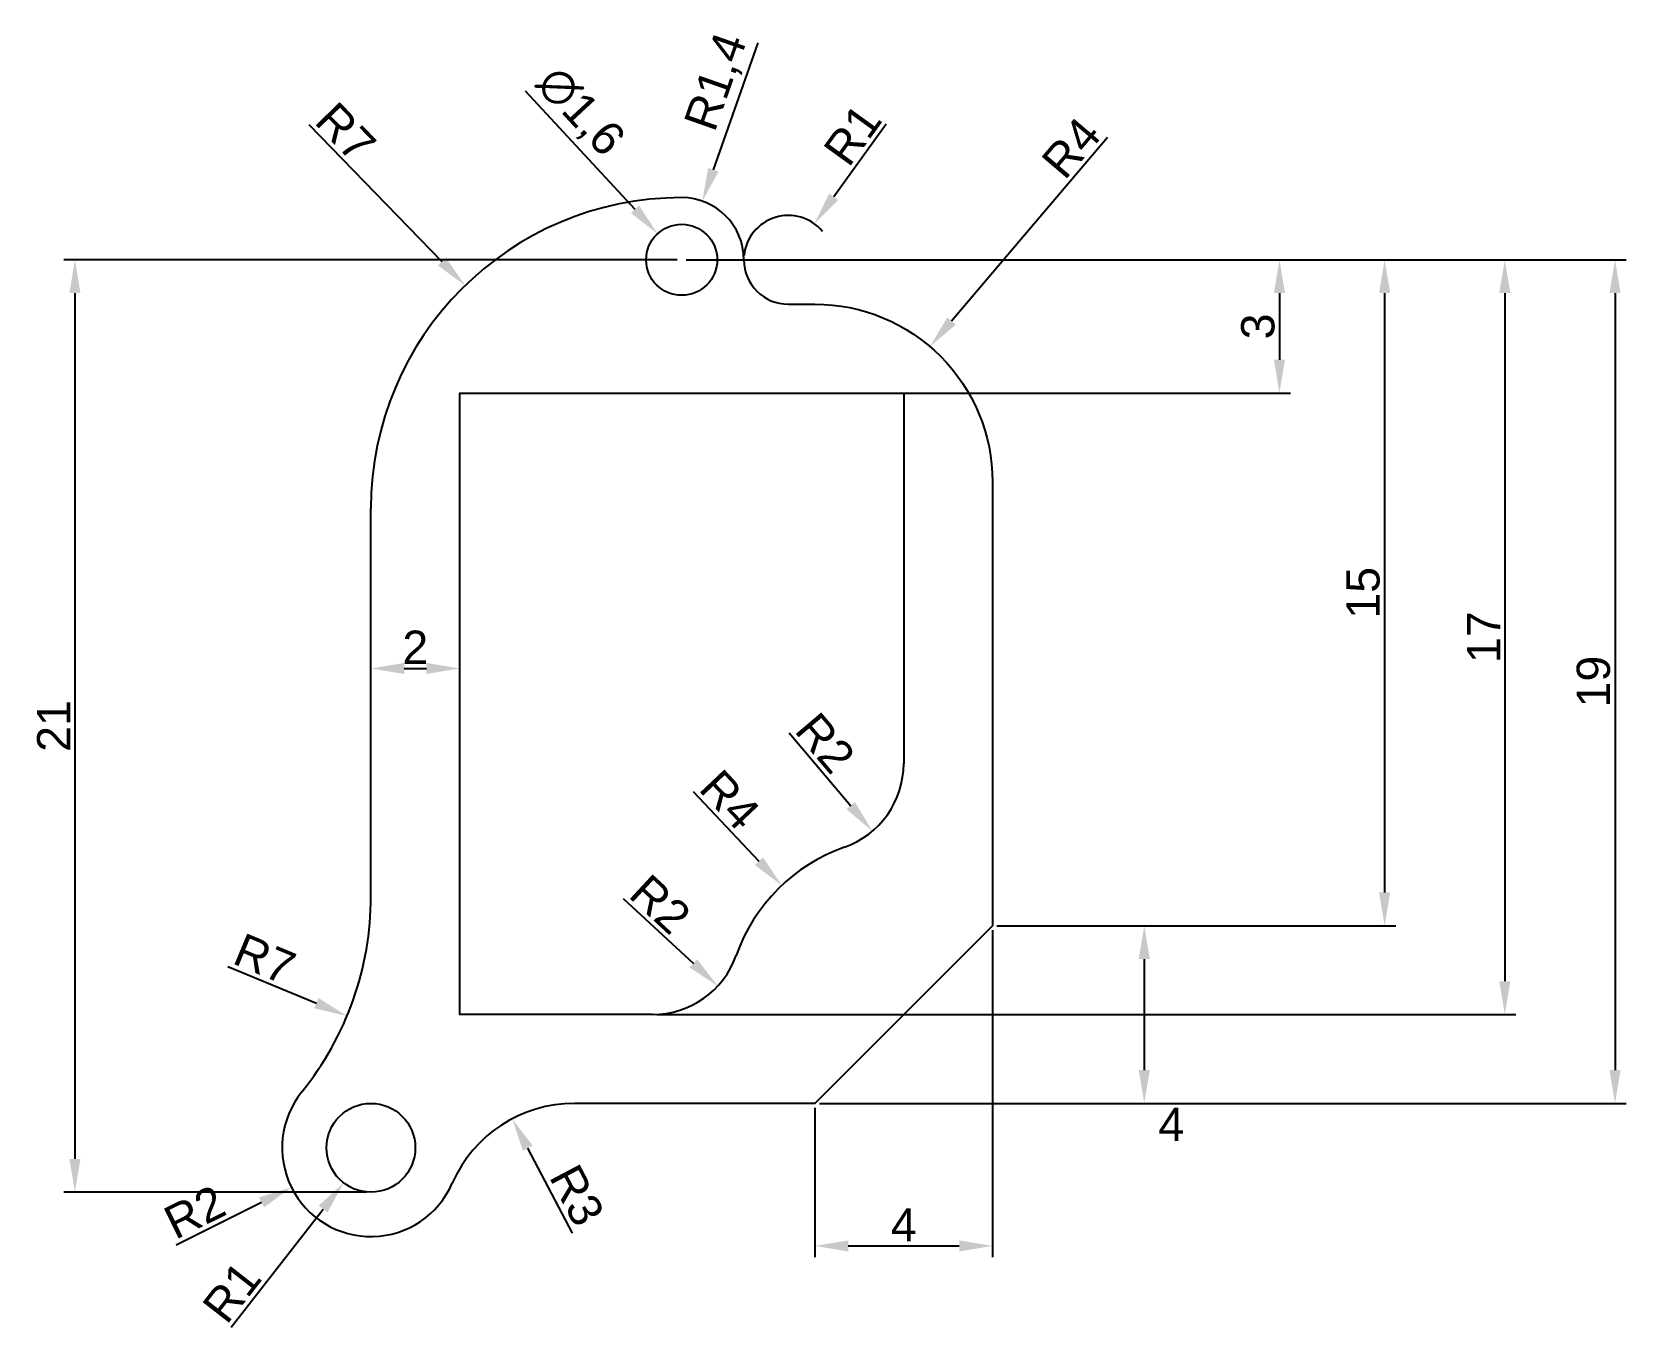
# Model space of a CAD drawing. Header units: millimetres. Extents: x 3131.8 to 3167.8, y 1865.9 to 1895.1.
import ezdxf

# ---------------------------------------------------------------- set-up
doc = ezdxf.new("R2010")
doc.units = ezdxf.units.MM
doc.styles.get("Standard").update_dxf_attribs({"font": 'arial.ttf'})
doc.dimstyles.new('ISO-25', dxfattribs={"dimtxt": 0.75, "dimasz": 0.75, "dimexe": 0.25, "dimexo": 0.1, "dimgap": 0.1, "dimtad": 1, "dimtxsty": 'Standard', "dimcen": 2.5, "dimadec": 0, "dimazin": 0, "dimtfac": 1, "dimtmove": 0, "dimatfit": 3, "dimfxl": 1, "dimarcsym": 0})

# ---------------------------------------------------------------- blocks, each defined once
blk = doc.blocks.new('*D2')
at = {"color": 0, "lineweight": -2, "transparency": 16777216}
for p, q in [((3146.583, 1889.938), (3160.196, 1889.938)), ((3159.946, 1889.188), (3159.946, 1887.688)), ((3146.583, 1886.938), (3160.196, 1886.938))]:
    blk.add_line(p, q, dxfattribs=at)
at = {"color": 0, "transparency": 16777216}
for points in [[(3159.821, 1889.188), (3160.071, 1889.188), (3159.946, 1889.938)], [(3159.821, 1887.688), (3160.071, 1887.688), (3159.946, 1886.938)]]:
    blk.add_solid(points, dxfattribs=at)
at = {"layer": 'Defpoints', "color": 0, "transparency": 16777216}
for p in [(3146.483, 1889.938), (3146.483, 1886.938), (3159.946, 1886.938)]:
    blk.add_point(p, dxfattribs=at)
at = {"color": 0, "transparency": 16777216, "insert": (3159.463, 1888.438), "char_height": 0.75, "attachment_point": 5, "rotation": 90}
blk.add_mtext('3', dxfattribs=at)
blk = doc.blocks.new('*D3')
at = {"color": 0, "lineweight": -2, "transparency": 16777216}
for p, q in [((3146.583, 1889.938), (3162.565, 1889.938)), ((3162.315, 1889.188), (3162.315, 1875.688)), ((3153.583, 1874.938), (3162.565, 1874.938))]:
    blk.add_line(p, q, dxfattribs=at)
at = {"color": 0, "transparency": 16777216}
for points in [[(3162.19, 1889.188), (3162.44, 1889.188), (3162.315, 1889.938)], [(3162.19, 1875.688), (3162.44, 1875.688), (3162.315, 1874.938)]]:
    blk.add_solid(points, dxfattribs=at)
at = {"layer": 'Defpoints', "color": 0, "transparency": 16777216}
for p in [(3146.483, 1889.938), (3153.483, 1874.938), (3162.315, 1874.938)]:
    blk.add_point(p, dxfattribs=at)
at = {"color": 0, "transparency": 16777216, "insert": (3161.832, 1882.438), "char_height": 0.75, "attachment_point": 5, "rotation": 90}
blk.add_mtext('15', dxfattribs=at)
blk = doc.blocks.new('*D4')
at = {"color": 0, "lineweight": -2, "transparency": 16777216}
for p, q in [((3146.583, 1889.938), (3165.272, 1889.938)), ((3165.022, 1889.188), (3165.022, 1873.688)), ((3145.926, 1872.938), (3165.272, 1872.938))]:
    blk.add_line(p, q, dxfattribs=at)
at = {"color": 0, "transparency": 16777216}
for points in [[(3164.897, 1889.188), (3165.147, 1889.188), (3165.022, 1889.938)], [(3164.897, 1873.688), (3165.147, 1873.688), (3165.022, 1872.938)]]:
    blk.add_solid(points, dxfattribs=at)
at = {"layer": 'Defpoints', "color": 0, "transparency": 16777216}
for p in [(3146.483, 1889.938), (3145.826, 1872.938), (3165.022, 1872.938)]:
    blk.add_point(p, dxfattribs=at)
at = {"color": 0, "transparency": 16777216, "insert": (3164.546, 1881.438), "char_height": 0.75, "attachment_point": 5, "rotation": 90}
blk.add_mtext('17', dxfattribs=at)
blk = doc.blocks.new('*D5')
at = {"color": 0, "lineweight": -2, "transparency": 16777216}
for p, q in [((3146.583, 1889.938), (3167.754, 1889.938)), ((3167.504, 1889.188), (3167.504, 1871.688)), ((3149.583, 1870.938), (3167.754, 1870.938))]:
    blk.add_line(p, q, dxfattribs=at)
at = {"color": 0, "transparency": 16777216}
for points in [[(3167.379, 1889.188), (3167.629, 1889.188), (3167.504, 1889.938)], [(3167.379, 1871.688), (3167.629, 1871.688), (3167.504, 1870.938)]]:
    blk.add_solid(points, dxfattribs=at)
at = {"layer": 'Defpoints', "color": 0, "transparency": 16777216}
for p in [(3146.483, 1889.938), (3149.483, 1870.938), (3167.504, 1870.938)]:
    blk.add_point(p, dxfattribs=at)
at = {"color": 0, "transparency": 16777216, "insert": (3167.021, 1880.438), "char_height": 0.75, "attachment_point": 5, "rotation": 90}
blk.add_mtext('19', dxfattribs=at)
blk = doc.blocks.new('*D6')
at = {"color": 0, "lineweight": -2, "transparency": 16777216}
for p, q in [((3153.483, 1874.838), (3153.483, 1867.477)), ((3149.483, 1870.838), (3149.483, 1867.477)), ((3150.233, 1867.727), (3152.733, 1867.727))]:
    blk.add_line(p, q, dxfattribs=at)
at = {"color": 0, "transparency": 16777216}
for points in [[(3150.233, 1867.852), (3150.233, 1867.602), (3149.483, 1867.727)], [(3152.733, 1867.852), (3152.733, 1867.602), (3153.483, 1867.727)]]:
    blk.add_solid(points, dxfattribs=at)
at = {"layer": 'Defpoints', "color": 0, "transparency": 16777216}
for p in [(3153.483, 1874.938), (3149.483, 1870.938), (3153.483, 1867.727)]:
    blk.add_point(p, dxfattribs=at)
at = {"color": 0, "transparency": 16777216, "insert": (3151.483, 1868.202), "char_height": 0.75, "attachment_point": 5}
blk.add_mtext('4', dxfattribs=at)
blk = doc.blocks.new('*D7')
at = {"color": 0, "lineweight": -2, "transparency": 16777216}
for p, q in [((3153.583, 1874.938), (3157.151, 1874.938)), ((3156.901, 1874.188), (3156.901, 1871.688)), ((3149.583, 1870.938), (3157.87, 1870.938))]:
    blk.add_line(p, q, dxfattribs=at)
at = {"color": 0, "transparency": 16777216}
for points in [[(3156.776, 1874.188), (3157.026, 1874.188), (3156.901, 1874.938)], [(3156.776, 1871.688), (3157.026, 1871.688), (3156.901, 1870.938)]]:
    blk.add_solid(points, dxfattribs=at)
at = {"layer": 'Defpoints', "color": 0, "transparency": 16777216}
for p in [(3153.483, 1874.938), (3156.901, 1874.938), (3149.483, 1870.938)]:
    blk.add_point(p, dxfattribs=at)
at = {"color": 0, "transparency": 16777216, "insert": (3157.51, 1870.463), "char_height": 0.75, "attachment_point": 5}
blk.add_mtext('4', dxfattribs=at)
blk = doc.blocks.new('*D9')
at = {"color": 0, "lineweight": -2, "transparency": 16777216}
for p, q in [((3146.383, 1889.938), (3132.566, 1889.938)), ((3132.816, 1889.188), (3132.816, 1869.688)), ((3139.383, 1868.938), (3132.566, 1868.938))]:
    blk.add_line(p, q, dxfattribs=at)
at = {"color": 0, "transparency": 16777216}
for points in [[(3132.691, 1889.188), (3132.941, 1889.188), (3132.816, 1889.938)], [(3132.691, 1869.688), (3132.941, 1869.688), (3132.816, 1868.938)]]:
    blk.add_solid(points, dxfattribs=at)
at = {"layer": 'Defpoints', "color": 0, "transparency": 16777216}
for p in [(3146.483, 1889.938), (3132.816, 1868.938), (3139.483, 1868.938)]:
    blk.add_point(p, dxfattribs=at)
at = {"color": 0, "transparency": 16777216, "insert": (3132.339, 1879.438), "char_height": 0.75, "attachment_point": 5, "rotation": 90}
blk.add_mtext('21', dxfattribs=at)
blk = doc.blocks.new('*D10')
at = {"color": 0, "lineweight": -2, "transparency": 16777216}
blk.add_line((3144.023, 1868.018), (3143.015, 1869.927), dxfattribs=at)
at = {"color": 0, "transparency": 16777216}
blk.add_solid([(3143.126, 1869.986), (3142.905, 1869.869), (3142.665, 1870.591)], dxfattribs=at)
at = {"layer": 'Defpoints', "color": 0, "transparency": 16777216}
for p in [(3142.665, 1870.591), (3144.066, 1867.938)]:
    blk.add_point(p, dxfattribs=at)
at = {"color": 0, "transparency": 16777216, "insert": (3144.122, 1868.867), "char_height": 0.75, "attachment_point": 5, "rotation": 297.8328}
blk.add_mtext('R3', dxfattribs=at)
blk = doc.blocks.new('*D11')
at = {"color": 0, "lineweight": -2, "transparency": 16777216}
blk.add_line((3136.26, 1874.024), (3138.254, 1873.194), dxfattribs=at)
at = {"color": 0, "transparency": 16777216}
blk.add_solid([(3138.302, 1873.31), (3138.206, 1873.079), (3138.946, 1872.906)], dxfattribs=at)
at = {"layer": 'Defpoints', "color": 0, "transparency": 16777216}
for p in [(3132.483, 1875.595), (3138.946, 1872.906)]:
    blk.add_point(p, dxfattribs=at)
at = {"color": 0, "transparency": 16777216, "insert": (3137.093, 1874.191), "char_height": 0.75, "attachment_point": 5, "rotation": 337.4138}
blk.add_mtext('R7', dxfattribs=at)
blk = doc.blocks.new('*D12')
at = {"color": 0, "lineweight": -2, "transparency": 16777216}
blk.add_line((3136.336, 1865.898), (3138.408, 1868.557), dxfattribs=at)
at = {"color": 0, "transparency": 16777216}
blk.add_solid([(3138.309, 1868.634), (3138.506, 1868.48), (3138.869, 1869.149)], dxfattribs=at)
at = {"layer": 'Defpoints', "color": 0, "transparency": 16777216}
for p in [(3139.483, 1869.938), (3138.869, 1869.149)]:
    blk.add_point(p, dxfattribs=at)
at = {"color": 0, "transparency": 16777216, "insert": (3136.349, 1866.69), "char_height": 0.75, "attachment_point": 5, "rotation": 52.0826}
blk.add_mtext('R1', dxfattribs=at)
blk = doc.blocks.new('*D13')
at = {"color": 0, "lineweight": -2, "transparency": 16777216}
blk.add_line((3135.096, 1867.752), (3137.022, 1868.711), dxfattribs=at)
at = {"color": 0, "transparency": 16777216}
blk.add_solid([(3136.966, 1868.823), (3137.078, 1868.599), (3137.693, 1869.046)], dxfattribs=at)
at = {"layer": 'Defpoints', "color": 0, "transparency": 16777216}
for p in [(3139.483, 1869.938), (3137.693, 1869.046)]:
    blk.add_point(p, dxfattribs=at)
at = {"color": 0, "transparency": 16777216, "insert": (3135.511, 1868.491), "char_height": 0.75, "attachment_point": 5, "rotation": 26.4883}
blk.add_mtext('R2', dxfattribs=at)
blk = doc.blocks.new('*D14')
at = {"color": 0, "lineweight": -2, "transparency": 16777216}
for p, q in [((3139.483, 1880.691), (3139.483, 1880.984)), ((3141.483, 1880.691), (3141.483, 1880.984)), ((3140.233, 1880.734), (3140.733, 1880.734))]:
    blk.add_line(p, q, dxfattribs=at)
at = {"color": 0, "transparency": 16777216}
for points in [[(3140.233, 1880.859), (3140.233, 1880.609), (3139.483, 1880.734)], [(3140.733, 1880.859), (3140.733, 1880.609), (3141.483, 1880.734)]]:
    blk.add_solid(points, dxfattribs=at)
at = {"layer": 'Defpoints', "color": 0, "transparency": 16777216}
for p in [(3139.483, 1880.591), (3141.483, 1880.734), (3141.483, 1880.591)]:
    blk.add_point(p, dxfattribs=at)
at = {"color": 0, "transparency": 16777216, "insert": (3140.483, 1881.211), "char_height": 0.75, "attachment_point": 5}
blk.add_mtext('2', dxfattribs=at)
blk = doc.blocks.new('*D15')
at = {"color": 0, "lineweight": -2, "transparency": 16777216}
blk.add_line((3146.743, 1877.96), (3148.223, 1876.392), dxfattribs=at)
at = {"color": 0, "transparency": 16777216}
blk.add_solid([(3148.314, 1876.478), (3148.132, 1876.306), (3148.738, 1875.847)], dxfattribs=at)
at = {"layer": 'Defpoints', "color": 0, "transparency": 16777216}
for p in [(3148.738, 1875.847), (3151.483, 1872.938)]:
    blk.add_point(p, dxfattribs=at)
at = {"color": 0, "transparency": 16777216, "insert": (3147.571, 1877.775), "char_height": 0.75, "attachment_point": 5, "rotation": 313.3464}
blk.add_mtext('R4', dxfattribs=at)
blk = doc.blocks.new('*D16')
at = {"color": 0, "lineweight": -2, "transparency": 16777216}
blk.add_line((3145.164, 1875.549), (3146.745, 1874.09), dxfattribs=at)
at = {"color": 0, "transparency": 16777216}
blk.add_solid([(3146.83, 1874.182), (3146.66, 1873.998), (3147.296, 1873.581)], dxfattribs=at)
at = {"layer": 'Defpoints', "color": 0, "transparency": 16777216}
for p in [(3145.826, 1874.938), (3147.296, 1873.581)]:
    blk.add_point(p, dxfattribs=at)
at = {"color": 0, "transparency": 16777216, "insert": (3146.002, 1875.424), "char_height": 0.75, "attachment_point": 5, "rotation": 317.293}
blk.add_mtext('R2', dxfattribs=at)
blk = doc.blocks.new('*D17')
at = {"color": 0, "lineweight": -2, "transparency": 16777216}
blk.add_line((3148.9, 1879.282), (3150.292, 1877.641), dxfattribs=at)
at = {"color": 0, "transparency": 16777216}
blk.add_solid([(3150.387, 1877.722), (3150.196, 1877.561), (3150.777, 1877.069)], dxfattribs=at)
at = {"layer": 'Defpoints', "color": 0, "transparency": 16777216}
for p in [(3149.483, 1878.595), (3150.777, 1877.069)]:
    blk.add_point(p, dxfattribs=at)
at = {"color": 0, "transparency": 16777216, "insert": (3149.717, 1879.056), "char_height": 0.75, "attachment_point": 5, "rotation": 310.3081}
blk.add_mtext('R2', dxfattribs=at)
blk = doc.blocks.new('*D18')
at = {"color": 0, "lineweight": -2, "transparency": 16777216}
blk.add_line((3156.072, 1892.691), (3152.559, 1888.557), dxfattribs=at)
at = {"color": 0, "transparency": 16777216}
blk.add_solid([(3152.464, 1888.638), (3152.655, 1888.476), (3152.074, 1887.986)], dxfattribs=at)
at = {"layer": 'Defpoints', "color": 0, "transparency": 16777216}
for p in [(3152.074, 1887.986), (3149.483, 1884.938)]:
    blk.add_point(p, dxfattribs=at)
at = {"color": 0, "transparency": 16777216, "insert": (3155.255, 1892.462), "char_height": 0.75, "attachment_point": 5, "rotation": 49.6374}
blk.add_mtext('R4', dxfattribs=at)
blk = doc.blocks.new('*D19')
at = {"color": 0, "lineweight": -2, "transparency": 16777216}
blk.add_line((3151.086, 1892.991), (3149.907, 1891.357), dxfattribs=at)
blk.add_arc((3148.883, 1889.938), 1, 39.8615, 174.2704, dxfattribs=at)
at = {"color": 0, "transparency": 16777216}
blk.add_solid([(3149.806, 1891.43), (3150.009, 1891.284), (3149.468, 1890.749)], dxfattribs=at)
at = {"layer": 'Defpoints', "color": 0, "transparency": 16777216}
for p in [(3149.468, 1890.749), (3148.883, 1889.938)]:
    blk.add_point(p, dxfattribs=at)
at = {"color": 0, "transparency": 16777216, "insert": (3150.33, 1892.757), "char_height": 0.75, "attachment_point": 5, "rotation": 54.1855}
blk.add_mtext('R1', dxfattribs=at)
blk = doc.blocks.new('*D20')
at = {"color": 0, "lineweight": -2, "transparency": 16777216}
blk.add_line((3142.958, 1893.747), (3145.43, 1891.075), dxfattribs=at)
at = {"color": 0, "transparency": 16777216}
blk.add_solid([(3145.522, 1891.16), (3145.339, 1890.99), (3145.94, 1890.525)], dxfattribs=at)
at = {"layer": 'Defpoints', "color": 0, "transparency": 16777216}
for p in [(3145.94, 1890.525), (3147.027, 1889.351)]:
    blk.add_point(p, dxfattribs=at)
at = {"color": 0, "transparency": 16777216, "insert": (3144.18, 1893.256), "char_height": 0.75, "attachment_point": 5, "rotation": 312.7846}
blk.add_mtext('∅1,6', dxfattribs=at)
blk = doc.blocks.new('*D21')
at = {"color": 0, "lineweight": -2, "transparency": 16777216}
blk.add_line((3148.198, 1894.826), (3147.195, 1891.967), dxfattribs=at)
at = {"color": 0, "transparency": 16777216}
blk.add_solid([(3147.077, 1892.008), (3147.313, 1891.925), (3146.947, 1891.259)], dxfattribs=at)
at = {"layer": 'Defpoints', "color": 0, "transparency": 16777216}
for p in [(3146.947, 1891.259), (3146.483, 1889.938)]:
    blk.add_point(p, dxfattribs=at)
at = {"color": 0, "transparency": 16777216, "insert": (3147.301, 1893.932), "char_height": 0.75, "attachment_point": 5, "rotation": 70.6632}
blk.add_mtext('R1,4', dxfattribs=at)
blk = doc.blocks.new('*D22')
at = {"color": 0, "lineweight": -2, "transparency": 16777216}
blk.add_line((3138.085, 1892.985), (3141.084, 1889.897), dxfattribs=at)
at = {"color": 0, "transparency": 16777216}
blk.add_solid([(3141.173, 1889.984), (3140.994, 1889.81), (3141.606, 1889.359)], dxfattribs=at)
at = {"layer": 'Defpoints', "color": 0, "transparency": 16777216}
for p in [(3141.606, 1889.359), (3146.483, 1884.338)]:
    blk.add_point(p, dxfattribs=at)
at = {"color": 0, "transparency": 16777216, "insert": (3138.916, 1892.811), "char_height": 0.75, "attachment_point": 5, "rotation": 314.1636}
blk.add_mtext('R7', dxfattribs=at)

msp = doc.modelspace()

# ---------------------------------------------------------------- linework, layer by layer
at = {"color": 7, "true_color": 0xffffff}
msp.add_line((3144.382, 1870.938), (3144.066, 1870.938), dxfattribs=at)
msp.add_lwpolyline([(3148.883, 1888.938), (3149.483, 1888.938, -0.414214), (3153.483, 1884.938), (3153.483, 1874.938), (3149.483, 1870.938), (3144.382, 1870.938)], format="xyb")
for points in [[(3145.826, 1872.938), (3141.483, 1872.938), (3141.483, 1886.938), (3151.483, 1886.938), (3151.483, 1878.595)], [(3139.483, 1875.595), (3139.483, 1884.338)]]:
    msp.add_lwpolyline(points)
msp.add_circle((3146.483, 1889.938), 0.8)
msp.add_circle((3139.483, 1869.938), 1, dxfattribs=at)
for centre, radius, start, end in [((3146.483, 1884.338), 7, 90, 180), ((3146.483, 1889.938), 1.4, 0, 90), ((3148.883, 1889.938), 1, 180, 270), ((3149.483, 1878.595), 2, 289.4712, 0), ((3151.483, 1872.938), 4, 109.4712, 160.5288), ((3145.826, 1874.938), 2, 270, 340.5288)]:
    msp.add_arc(centre, radius, start, end)
for centre, radius, start, end in [((3132.483, 1875.595), 7, 321.0576, 0), ((3139.483, 1869.938), 2, 141.0576, 336.4218), ((3144.066, 1867.938), 3, 90, 156.4218)]:
    msp.add_arc(centre, radius, start, end, dxfattribs=at)

# ---------------------------------------------------------------- dimensions: what is measured, and where the dimension line sits
at = {"color": 3}
for center, mpoint, picture, middle in [((3146.483, 1889.938), (3146.947, 1891.259), '*D21', (3147.301, 1893.932)), ((3148.883, 1889.938), (3149.468, 1890.749), '*D19', (3150.33, 1892.757)), ((3151.483, 1872.938), (3148.738, 1875.847), '*D15', (3147.571, 1877.775)), ((3139.483, 1869.938), (3137.693, 1869.046), '*D13', (3135.511, 1868.491))]:
    dim = msp.add_radius_dim(center=center, mpoint=mpoint, dimstyle='ISO-25', override={"dimcen": 0, "dimtofl": 0}, dxfattribs=at)
    dim.commit()
    dim.dimension.update_dxf_attribs({"geometry": picture, "text_midpoint": middle})
dim = msp.add_diameter_dim_2p(p1=(3147.027, 1889.351), p2=(3145.94, 1890.525), dimstyle='ISO-25', override={"dimcen": 0, "dimtofl": 0}, dxfattribs=at)
dim.commit()
dim.dimension.update_dxf_attribs({"geometry": '*D20', "text_midpoint": (3143.766, 1892.873), "dimtype": 163})
for center, mpoint, picture, middle in [((3146.483, 1884.338), (3141.606, 1889.359), '*D22', (3138.576, 1892.48)), ((3149.483, 1884.938), (3152.074, 1887.986), '*D18', (3155.617, 1892.155)), ((3139.483, 1869.938), (3138.869, 1869.149), '*D12', (3136.725, 1866.397))]:
    dim = msp.add_radius_dim(center=center, mpoint=mpoint, dimstyle='ISO-25', override={"dimcen": 0, "dimtofl": 0}, dxfattribs=at)
    dim.commit()
    dim.dimension.update_dxf_attribs({"geometry": picture, "text_midpoint": middle, "dimtype": 164})
for base, p2, picture, middle in [((3132.816, 1868.938), (3139.483, 1868.938), '*D9', (3132.339, 1879.438)), ((3165.022, 1872.938), (3145.826, 1872.938), '*D4', (3164.546, 1881.438)), ((3159.946, 1886.938), (3146.483, 1886.938), '*D2', (3159.463, 1888.438)), ((3162.315, 1874.938), (3153.483, 1874.938), '*D3', (3161.832, 1882.438)), ((3167.504, 1870.938), (3149.483, 1870.938), '*D5', (3167.021, 1880.438))]:
    dim = msp.add_linear_dim(base=base, p1=(3146.483, 1889.938), p2=p2, angle=90, dimstyle='ISO-25', dxfattribs=at)
    dim.commit()
    dim.dimension.update_dxf_attribs({"geometry": picture, "text_midpoint": middle})
for base, p1, p2, picture, middle in [((3141.483, 1880.734), (3139.483, 1880.591), (3141.483, 1880.591), '*D14', (3140.483, 1881.211)), ((3153.483, 1867.727), (3149.483, 1870.938), (3153.483, 1874.938), '*D6', (3151.483, 1868.202))]:
    dim = msp.add_linear_dim(base=base, p1=p1, p2=p2, dimstyle='ISO-25', dxfattribs=at)
    dim.commit()
    dim.dimension.update_dxf_attribs({"geometry": picture, "text_midpoint": middle})
for center, mpoint, picture, middle in [((3149.483, 1878.595), (3150.777, 1877.069), '*D17', (3149.353, 1878.748)), ((3145.826, 1874.938), (3147.296, 1873.581), '*D16', (3145.679, 1875.074)), ((3132.483, 1875.595), (3138.946, 1872.906), '*D11', (3136.911, 1873.753)), ((3144.066, 1867.938), (3142.665, 1870.591), '*D10', (3143.694, 1868.641))]:
    dim = msp.add_radius_dim(center=center, mpoint=mpoint, dimstyle='ISO-25', dxfattribs=at)
    dim.commit()
    dim.dimension.update_dxf_attribs({"geometry": picture, "text_midpoint": middle, "dimtype": 164})
dim = msp.add_linear_dim(base=(3156.901, 1874.938), p1=(3149.483, 1870.938), p2=(3153.483, 1874.938), angle=90, dimstyle='ISO-25', override={"dimexe": 0.25, "dimexo": 0.1, "dimjust": 3}, dxfattribs=at)
dim.commit()
dim.dimension.update_dxf_attribs({"geometry": '*D7', "text_midpoint": (3157.51, 1870.463)})

doc.saveas('drawing.dxf')
